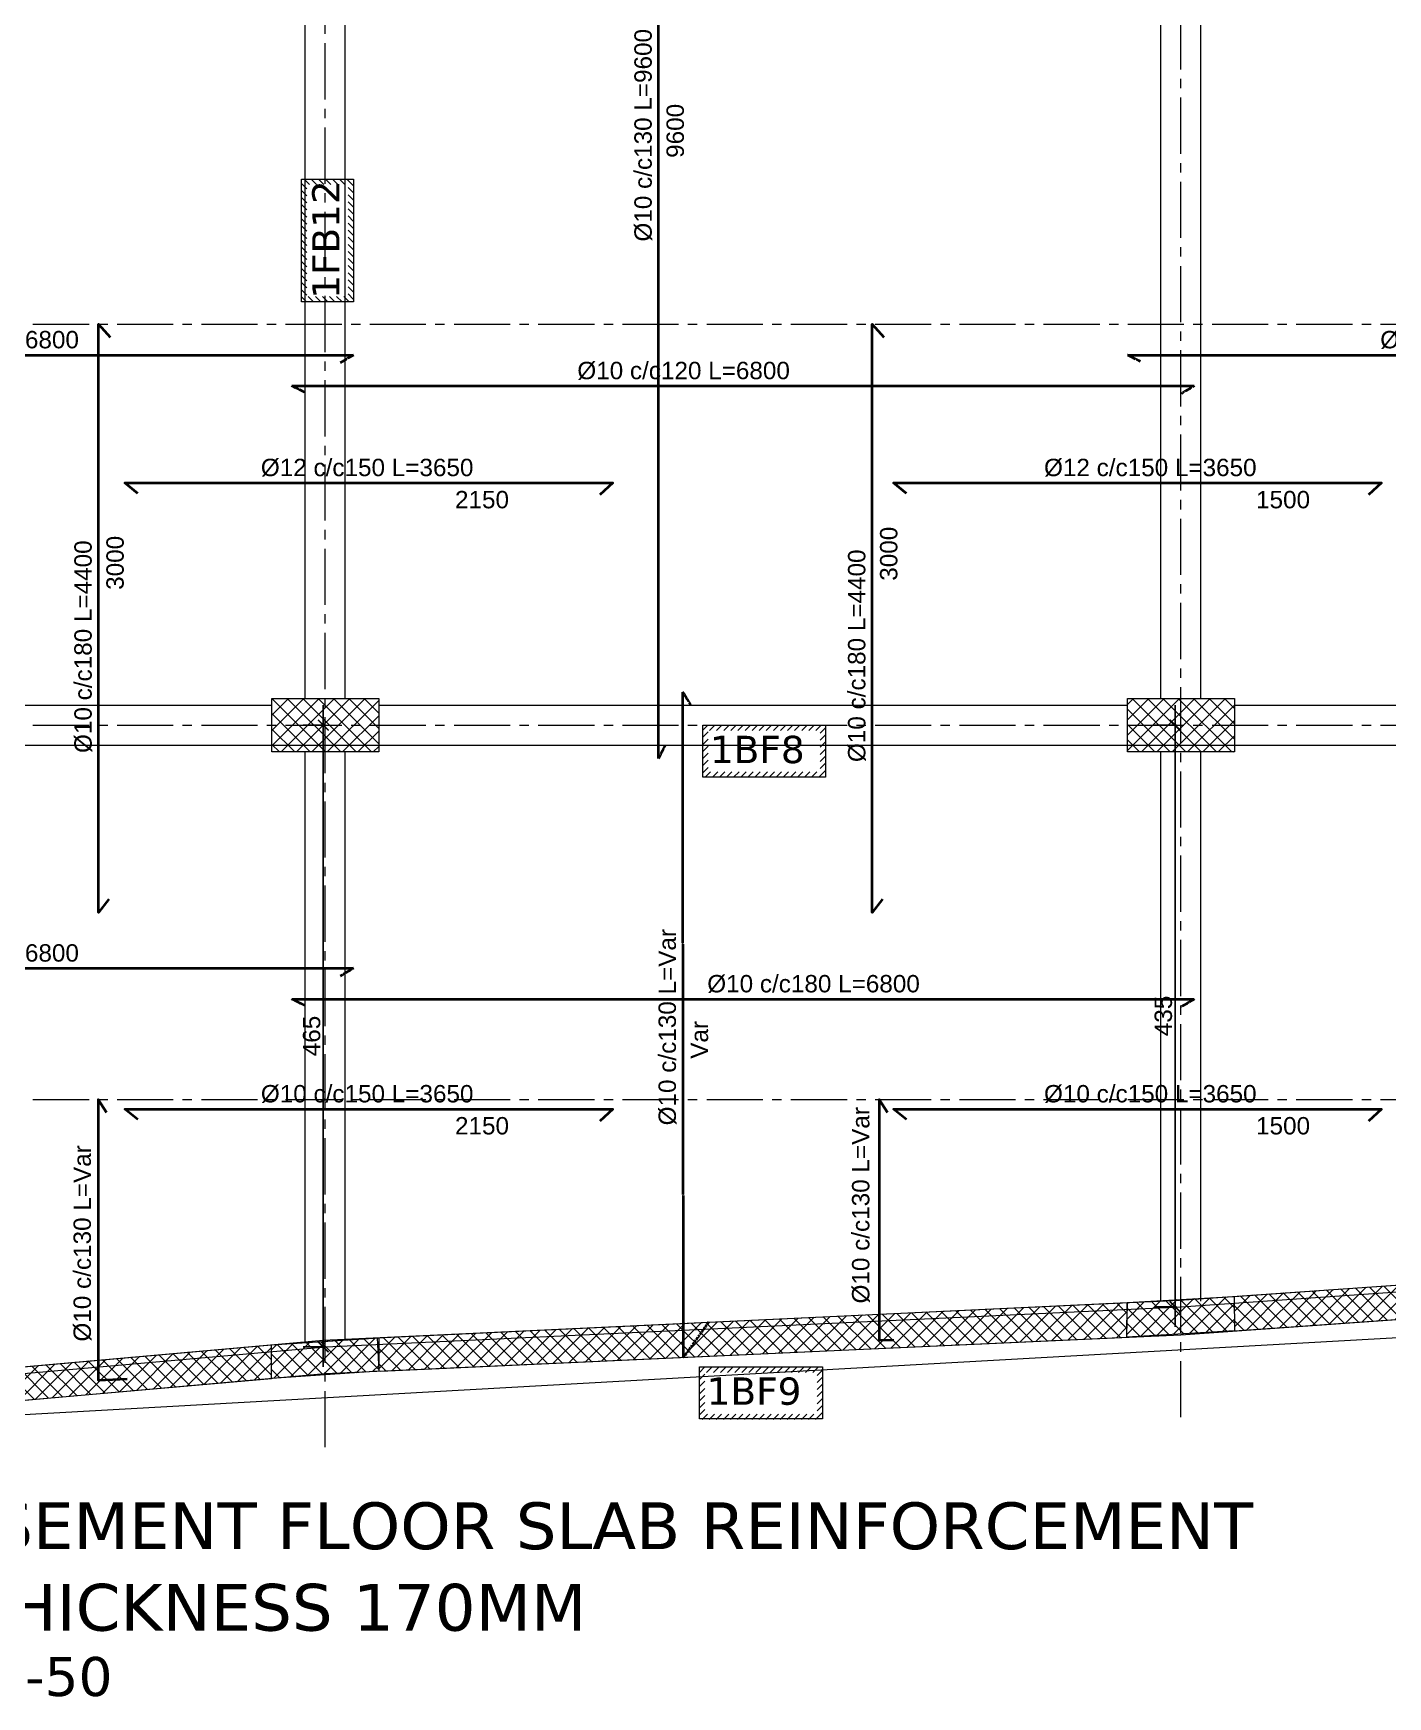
# Model space of a CAD drawing. Header units: inches. Extents: x -26151 to 62940, y -10194 to 246332.
# Drawn here: x -24928 to -23915, y 116189 to 117434 of the extents above; entities that cross this region are included whole.
import ezdxf

# ---------------------------------------------------------------- set-up
doc = ezdxf.new("R2010")
doc.units = ezdxf.units.IN
doc.header["$LTSCALE"] = 0.7
doc.header["$MEASUREMENT"] = 0
for name, pattern in [('ACAD_ISO10W100', [18, 12, -3, 0, -3]), ('CENTER2', [1.125, 0.75, -0.125, 0.125, -0.125]), ('DASHED2', [0.375, 0.25, -0.125])]:
    doc.linetypes.add(name, pattern=pattern)
doc.layers.get('0').update_dxf_attribs({"lineweight": 13})
doc.layers.get('Defpoints').update_dxf_attribs({"lineweight": 5})
for name, color, linetype, lineweight in [('axis', 254, 'ACAD_ISO10W100', 9), ('BEAM', 5, 'Continuous', 0), ('COLUMN', 4, 'Continuous', 20), ('hach', 9, 'Continuous', 9), ('hach 1', 254, 'Continuous', 9), ('hatch', 9, 'Continuous', 9), ('TEXT', 3, 'Continuous', 25), ('top renforcment', 7, 'Continuous', 40)]:
    doc.layers.add(name, color=color, linetype=linetype, lineweight=lineweight)
doc.styles.add('romanc', font='verdana.ttf', dxfattribs={"height": 250})
doc.styles.get("Standard").update_dxf_attribs({"font": 'arial.ttf', "height": 13})
doc.dimstyles.get("Standard").update_dxf_attribs({"dimtxt": 13, "dimasz": 5, "dimexe": 0.18, "dimexo": 0.0625, "dimgap": 6, "dimtad": 1, "dimdec": 0, "dimlfac": 10, "dimzin": 0, "dimdsep": 46, "dimtxsty": 'Standard', "dimblk": 'ARCHTICK', "dimcen": 0.09, "dimse1": 1, "dimse2": 1, "dimclrd": 1, "dimclre": 7, "dimclrt": 3, "dimadec": 0, "dimazin": 0, "dimtfac": 1, "dimtdec": 0, "dimtix": 1, "dimtofl": 0, "dimtmove": 0, "dimatfit": 3, "dimldrblk": 'ARCHTICK', "dimfxl": 0, "dimtolj": 1, "dimtzin": 0, "dimarcsym": 0})
doc.dimstyles.new('STANDARD$0', dxfattribs={"dimscale": 0, "dimtxt": 50, "dimasz": 8, "dimexe": 15, "dimexo": 0.0625, "dimgap": 2, "dimtad": 1, "dimdec": 0, "dimzin": 0, "dimdsep": 46, "dimtxsty": 'Standard', "dimblk1": 'ARCHTICK', "dimblk2": 'ARCHTICK', "dimsah": 1, "dimcen": 0.09, "dimdle": 15, "dimclrd": 3, "dimclre": 3, "dimclrt": 3, "dimazin": 0, "dimtfac": 1, "dimtdec": 0, "dimtofl": 0, "dimtmove": 1, "dimatfit": 3, "dimldrblk": 'ARCHTICK', "dimfxl": 0, "dimtolj": 1, "dimtzin": 0, "dimarcsym": 0})
pattern_1 = [(45, (-487269.631, -142697.6286), (-5.7452426, 5.7452426), []), (135, (-487269.631, -142697.6286), (-5.7452426, -5.7452426), [])]

# ---------------------------------------------------------------- blocks, each defined once
blk = doc.blocks.new('*D1496')
at = {"layer": 'Defpoints', "color": 0, "transparency": 16777216}
for p in [(-24709.4, 117072.1, -26473), (-24494.4, 117072.1, -40395.4), (-24494.4, 117072.1)]:
    blk.add_point(p, dxfattribs=at)
at = {"layer": 'TEXT', "color": 3, "transparency": 16777216, "insert": (-24592.2, 117084.7), "char_height": 13, "attachment_point": 5}
blk.add_mtext('\\A1;2150', dxfattribs=at)
blk = doc.blocks.new('_ArchTick')
at = {"color": 0, "linetype": 'ByBlock', "lineweight": 0, "const_width": 0.15}
blk.add_lwpolyline([(-0.5, -0.5), (0.5, 0.5)], dxfattribs=at)
blk = doc.blocks.new('*D1497')
at = {"layer": 'Defpoints', "color": 0, "transparency": 16777216}
for p in [(-24859.4, 117097.2), (-24494.4, 117097.2), (-24494.4, 117095.6)]:
    blk.add_point(p, dxfattribs=at)
at = {"layer": 'TEXT', "color": 3, "transparency": 16777216, "insert": (-24678.1, 117108.6), "char_height": 13, "attachment_point": 5}
blk.add_mtext('\\A1;%%C12 c/c150 L=3650', dxfattribs=at)
blk = doc.blocks.new('*D1498')
at = {"layer": 'Defpoints', "color": 0, "transparency": 16777216}
for p in [(-24069.4, 117072.1, -26473), (-23919.4, 117072.1, -40395.4), (-23919.4, 117072.1)]:
    blk.add_point(p, dxfattribs=at)
at = {"layer": 'TEXT', "color": 3, "transparency": 16777216, "insert": (-23993, 117084.7), "char_height": 13, "attachment_point": 5}
blk.add_mtext('\\A1;1500', dxfattribs=at)
blk = doc.blocks.new('*D1499')
at = {"layer": 'Defpoints', "color": 0, "transparency": 16777216}
for p in [(-24284.4, 117097.2), (-23919.4, 117097.2), (-23919.4, 117095.6)]:
    blk.add_point(p, dxfattribs=at)
at = {"layer": 'TEXT', "color": 3, "transparency": 16777216, "insert": (-24092.3, 117108.6), "char_height": 13, "attachment_point": 5}
blk.add_mtext('\\A1;%%C12 c/c150 L=3650', dxfattribs=at)
blk = doc.blocks.new('*D1500')
at = {"layer": 'Defpoints', "color": 0, "transparency": 16777216}
for p in [(-24709.4, 116603.7, -26473), (-24494.4, 116603.7, -40395.4), (-24494.4, 116603.7)]:
    blk.add_point(p, dxfattribs=at)
at = {"layer": 'TEXT', "color": 3, "transparency": 16777216, "insert": (-24592.2, 116616.4), "char_height": 13, "attachment_point": 5}
blk.add_mtext('\\A1;2150', dxfattribs=at)
blk = doc.blocks.new('*D1501')
at = {"layer": 'Defpoints', "color": 0, "transparency": 16777216}
for p in [(-24859.4, 116628.9), (-24494.4, 116628.9), (-24494.4, 116627.2)]:
    blk.add_point(p, dxfattribs=at)
at = {"layer": 'TEXT', "color": 3, "transparency": 16777216, "insert": (-24678.1, 116640.2), "char_height": 13, "attachment_point": 5}
blk.add_mtext('\\A1;%%C10 c/c150 L=3650', dxfattribs=at)
blk = doc.blocks.new('*D1502')
at = {"layer": 'Defpoints', "color": 0, "transparency": 16777216}
for p in [(-24069.4, 116603.7, -26473), (-23919.4, 116603.7, -40395.4), (-23919.4, 116603.7)]:
    blk.add_point(p, dxfattribs=at)
at = {"layer": 'TEXT', "color": 3, "transparency": 16777216, "insert": (-23993, 116616.4), "char_height": 13, "attachment_point": 5}
blk.add_mtext('\\A1;1500', dxfattribs=at)
blk = doc.blocks.new('*D1503')
at = {"layer": 'Defpoints', "color": 0, "transparency": 16777216}
for p in [(-24284.4, 116628.9), (-23919.4, 116628.9), (-23919.4, 116627.2)]:
    blk.add_point(p, dxfattribs=at)
at = {"layer": 'TEXT', "color": 3, "transparency": 16777216, "insert": (-24092.3, 116640.2), "char_height": 13, "attachment_point": 5}
blk.add_mtext('\\A1;%%C10 c/c150 L=3650', dxfattribs=at)
blk = doc.blocks.new('*D1524')
at = {"layer": 'Defpoints', "color": 0, "transparency": 16777216}
for p in [(-25353.4, 117167.7, -19467.6), (-24688.4, 117167.7, -59863), (-24688.4, 117167.7)]:
    blk.add_point(p, dxfattribs=at)
at = {"layer": 'TEXT', "color": 3, "transparency": 16777216, "insert": (-24982.7, 117180.3), "char_height": 13, "attachment_point": 5}
blk.add_mtext('\\A1;6650', dxfattribs=at)
blk = doc.blocks.new('*D1525')
at = {"layer": 'Defpoints', "color": 0, "transparency": 16777216}
for p in [(-25353.5, 117192.9), (-24688.4, 117192.9, -19467.6), (-24688.4, 117191.2)]:
    blk.add_point(p, dxfattribs=at)
at = {"layer": 'TEXT', "color": 3, "transparency": 16777216, "insert": (-24973.2, 117204.2), "char_height": 13, "attachment_point": 5}
blk.add_mtext('\\A1;%%C10 c/c120 L=6800', dxfattribs=at)
blk = doc.blocks.new('*D1526')
at = {"layer": 'Defpoints', "color": 0, "transparency": 16777216}
for p in [(-24109.5, 117192.9), (-23594.4, 117192.9, -38935.3), (-23594.4, 117191.2)]:
    blk.add_point(p, dxfattribs=at)
at = {"layer": 'TEXT', "color": 3, "transparency": 16777216, "insert": (-23840.8, 117204.2), "char_height": 13, "attachment_point": 5}
blk.add_mtext('\\A1;%%C10 c/c120 L=4900', dxfattribs=at)
blk = doc.blocks.new('*D1527')
at = {"layer": 'Defpoints', "color": 0, "transparency": 16777216}
for p in [(-25353.4, 116709.1, -19467.6), (-24688.4, 116709.1, -59863), (-24688.4, 116709.1)]:
    blk.add_point(p, dxfattribs=at)
at = {"layer": 'TEXT', "color": 3, "transparency": 16777216, "insert": (-24982.7, 116721.7), "char_height": 13, "attachment_point": 5}
blk.add_mtext('\\A1;6650', dxfattribs=at)
blk = doc.blocks.new('*D1528')
at = {"layer": 'Defpoints', "color": 0, "transparency": 16777216}
for p in [(-25353.5, 116734.2), (-24688.4, 116734.2, -19467.6), (-24688.4, 116732.5)]:
    blk.add_point(p, dxfattribs=at)
at = {"layer": 'TEXT', "color": 3, "transparency": 16777216, "insert": (-24973.2, 116745.5), "char_height": 13, "attachment_point": 5}
blk.add_mtext('\\A1;%%C10 c/c120 L=6800', dxfattribs=at)
blk = doc.blocks.new('*D1529')
at = {"layer": 'Defpoints', "color": 0, "transparency": 16777216}
for p in [(-24734.5, 116711.2), (-24059.4, 116711.2, -19467.6), (-24059.4, 116709.5)]:
    blk.add_point(p, dxfattribs=at)
at = {"layer": 'TEXT', "color": 3, "transparency": 16777216, "insert": (-24344.2, 116722.5), "char_height": 13, "attachment_point": 5}
blk.add_mtext('\\A1;%%C10 c/c180 L=6800', dxfattribs=at)
blk = doc.blocks.new('*D1530')
at = {"layer": 'Defpoints', "color": 0, "transparency": 16777216}
for p in [(-24853.9, 117216.1, -40395.4), (-24853.9, 117216.1), (-24853.9, 116916.1, -26473)]:
    blk.add_point(p, dxfattribs=at)
at = {"layer": 'TEXT', "color": 3, "transparency": 16777216, "insert": (-24866.6, 117037.5), "char_height": 13, "attachment_point": 5, "rotation": 90}
blk.add_mtext('\\A1;3000', dxfattribs=at)
blk = doc.blocks.new('*D1531')
at = {"layer": 'Defpoints', "color": 0, "transparency": 16777216}
for p in [(-24879.1, 117216.1), (-24877.4, 117216.1), (-24879.1, 116776.1)]:
    blk.add_point(p, dxfattribs=at)
at = {"layer": 'TEXT', "color": 3, "transparency": 16777216, "insert": (-24890.4, 116974.8), "char_height": 13, "attachment_point": 5, "rotation": 90}
blk.add_mtext('\\A1;%%C10 c/c180 L=4400', dxfattribs=at)
blk = doc.blocks.new('*D1532')
at = {"layer": 'Defpoints', "color": 0, "transparency": 16777216}
for p in [(-24275.2, 117216.1, -40395.4), (-24275.2, 117216.1), (-24275.2, 116916.1, -26473)]:
    blk.add_point(p, dxfattribs=at)
at = {"layer": 'TEXT', "color": 3, "transparency": 16777216, "insert": (-24287.9, 117044.3), "char_height": 13, "attachment_point": 5, "rotation": 90}
blk.add_mtext('\\A1;3000', dxfattribs=at)
blk = doc.blocks.new('*D1533')
at = {"layer": 'Defpoints', "color": 0, "transparency": 16777216}
for p in [(-24300.4, 117216.1), (-24298.7, 117216.1), (-24300.4, 116776.1)]:
    blk.add_point(p, dxfattribs=at)
at = {"layer": 'TEXT', "color": 3, "transparency": 16777216, "insert": (-24311.7, 116968), "char_height": 13, "attachment_point": 5, "rotation": 90}
blk.add_mtext('\\A1;%%C10 c/c180 L=4400', dxfattribs=at)
blk = doc.blocks.new('*D1550')
at = {"layer": 'Defpoints', "color": 0, "transparency": 16777216}
for p in [(-24416.9, 116941.1, -59863), (-24416.9, 116941.1), (-24416.9, 116476.1, -59863)]:
    blk.add_point(p, dxfattribs=at)
at = {"layer": 'TEXT', "color": 3, "transparency": 16777216, "insert": (-24429.5, 116680.7), "char_height": 13, "attachment_point": 5, "rotation": 90}
blk.add_mtext('\\A1;Var', dxfattribs=at)
blk = doc.blocks.new('*D1551')
at = {"layer": 'Defpoints', "color": 0, "transparency": 16777216}
for p in [(-24442.1, 116941.1, -19467.6), (-24440.4, 116941.1), (-24442.1, 116476, -40395.4)]:
    blk.add_point(p, dxfattribs=at)
at = {"layer": 'TEXT', "color": 3, "transparency": 16777216, "insert": (-24453.4, 116690.2), "char_height": 13, "attachment_point": 5, "rotation": 90}
blk.add_mtext('\\A1;%%C10 c/c130 L=Var', dxfattribs=at)
blk = doc.blocks.new('*D1554')
at = {"layer": 'Defpoints', "color": 0, "transparency": 16777216}
for p in [(-24435, 117851.1, -59863), (-24435, 117851.1), (-24435, 116891.1, -59863)]:
    blk.add_point(p, dxfattribs=at)
at = {"layer": 'TEXT', "color": 3, "transparency": 16777216, "insert": (-24447.6, 117360.6), "char_height": 13, "attachment_point": 5, "rotation": 90}
blk.add_mtext('\\A1;9600', dxfattribs=at)
blk = doc.blocks.new('*D1555')
at = {"layer": 'Defpoints', "color": 0, "transparency": 16777216}
for p in [(-24460.2, 117851.1, -19467.6), (-24458.5, 117851.1), (-24460.2, 116891, -40395.4)]:
    blk.add_point(p, dxfattribs=at)
at = {"layer": 'TEXT', "color": 3, "transparency": 16777216, "insert": (-24471.5, 117357.3), "char_height": 13, "attachment_point": 5, "rotation": 90}
blk.add_mtext('\\A1;%%C10 c/c130 L=9600', dxfattribs=at)
blk = doc.blocks.new('*D1557')
at = {"layer": 'Defpoints', "color": 0, "transparency": 16777216}
for p in [(-23887.5, 117851.1, -19467.6), (-23885.8, 117851.1), (-23887.5, 116891, -40395.4)]:
    blk.add_point(p, dxfattribs=at)
at = {"layer": 'TEXT', "color": 3, "transparency": 16777216, "insert": (-23898.8, 117357.3), "char_height": 13, "attachment_point": 5, "rotation": 90}
blk.add_mtext('\\A1;%%C10 c/c130 L=9600', dxfattribs=at)
blk = doc.blocks.new('*D1609')
at = {"layer": 'Defpoints', "color": 0, "transparency": 16777216}
for p in [(-24831.7, 117169.8), (-24156.7, 117169.8, -19467.6), (-24156.7, 117168.1)]:
    blk.add_point(p, dxfattribs=at)
at = {"layer": 'TEXT', "color": 3, "transparency": 16777216, "insert": (-24441.4, 117181.1), "char_height": 13, "attachment_point": 5}
blk.add_mtext('\\A1;%%C10 c/c120 L=6800', dxfattribs=at)
blk = doc.blocks.new('*D1621')
at = {"layer": 'Defpoints', "color": 0, "linetype": 'ByBlock', "transparency": 16777216}
for p in [(-25340.8, 116636.1), (-25339.6, 116377.7), (-23728.7, 116377.7)]:
    blk.add_point(p, dxfattribs=at)
at = {"layer": 'hach', "color": 3, "lineweight": -2, "transparency": 16777216}
for p, q in [((-23728.7, 116651.1), (-23728.7, 116362.7)), ((-23729.9, 116636.1), (-23713.7, 116636.1)), ((-23729.9, 116377.7), (-23713.7, 116377.7))]:
    blk.add_line(p, q, dxfattribs=at)
at = {"layer": 'hach', "color": 3, "linetype": 'ByBlock', "lineweight": -2, "transparency": 16777216, "xscale": 8, "yscale": 8, "zscale": 8}
for p, rotation in [((-23728.7, 116636.1), 90), ((-23728.7, 116377.7), 270)]:
    blk.add_blockref('_ArchTick', p, dxfattribs=dict(at, rotation=rotation))
at = {"layer": 'hach', "color": 3, "linetype": 'ByBlock', "transparency": 16777216, "insert": (-23737.3, 116506.9), "char_height": 13, "attachment_point": 5, "rotation": 90}
blk.add_mtext('\\A1;258', dxfattribs=at)
blk = doc.blocks.new('*D1692')
at = {"layer": 'Defpoints', "color": 0, "lineweight": 30, "transparency": 16777216}
for p in [(-24879.7, 116584.4), (-24879.7, 116409.4), (-24878, 116409.4)]:
    blk.add_point(p, dxfattribs=at)
at = {"layer": 'TEXT', "color": 3, "transparency": 16777216, "insert": (-24891, 116528.5), "char_height": 13, "attachment_point": 5, "rotation": 90}
blk.add_mtext('\\A1;%%C10 c/c130 L=Var', dxfattribs=at)
blk = doc.blocks.new('*D1693')
at = {"layer": 'Defpoints', "color": 0, "lineweight": 30, "transparency": 16777216}
for p in [(-24297.4, 116612.9), (-24297.4, 116437.9), (-24295.7, 116437.9)]:
    blk.add_point(p, dxfattribs=at)
at = {"layer": 'TEXT', "color": 3, "transparency": 16777216, "insert": (-24308.7, 116557), "char_height": 13, "attachment_point": 5, "rotation": 90}
blk.add_mtext('\\A1;%%C10 c/c130 L=Var', dxfattribs=at)
blk = doc.blocks.new('*D1867')
at = {"layer": 'Defpoints', "color": 0, "transparency": 16777216}
for p in [(-24709.4, 116916.1), (-24710.9, 116451.1), (-24709.4, 116451.1)]:
    blk.add_point(p, dxfattribs=at)
at = {"layer": 'hach', "color": 3, "lineweight": -2, "transparency": 16777216}
for p, q in [((-24710.9, 116931.1), (-24710.9, 116436.1)), ((-24709.7, 116916.1), (-24725.9, 116916.1)), ((-24709.7, 116451.1), (-24725.9, 116451.1))]:
    blk.add_line(p, q, dxfattribs=at)
at = {"layer": 'hach', "color": 3, "lineweight": -2, "transparency": 16777216, "xscale": 8, "yscale": 8, "zscale": 8}
for p, rotation in [((-24710.9, 116916.1), 90), ((-24710.9, 116451.1), 270)]:
    blk.add_blockref('_ArchTick', p, dxfattribs=dict(at, rotation=rotation))
at = {"layer": 'hach', "color": 3, "transparency": 16777216, "insert": (-24719.6, 116683.6), "char_height": 13, "attachment_point": 5, "rotation": 90}
blk.add_mtext('\\A1;465', dxfattribs=at)
blk = doc.blocks.new('*D1868')
at = {"layer": 'Defpoints', "color": 0, "transparency": 16777216}
for p in [(-24069.4, 116916.1), (-24073.8, 116481.1), (-24069.4, 116481.1)]:
    blk.add_point(p, dxfattribs=at)
at = {"layer": 'hach', "color": 3, "lineweight": -2, "transparency": 16777216}
for p, q in [((-24073.8, 116931.1), (-24073.8, 116466.1)), ((-24072.6, 116916.1), (-24088.8, 116916.1)), ((-24072.6, 116481.1), (-24088.8, 116481.1))]:
    blk.add_line(p, q, dxfattribs=at)
at = {"layer": 'hach', "color": 3, "lineweight": -2, "transparency": 16777216, "xscale": 8, "yscale": 8, "zscale": 8}
for p, rotation in [((-24073.8, 116916.1), 90), ((-24073.8, 116481.1), 270)]:
    blk.add_blockref('_ArchTick', p, dxfattribs=dict(at, rotation=rotation))
at = {"layer": 'hach', "color": 3, "transparency": 16777216, "insert": (-24082.5, 116698.6), "char_height": 13, "attachment_point": 5, "rotation": 90}
blk.add_mtext('\\A1;435', dxfattribs=at)

msp = doc.modelspace()

# ---------------------------------------------------------------- hatches: boundary and pattern name
at = {"layer": 'hach 1', "linetype": 'ByBlock'}
h = msp.add_hatch(dxfattribs=at)
h.set_pattern_fill('ANSI31', color=1, scale=30, angle=90, style=0)
h.set_pattern_definition([(135, (94950.906, 129690.0285), (-2.65165043, -2.65165043), [])])
h.paths.add_polyline_path([(-24727.26, 117324.58), (-24727.26, 117232.63), (-24688.26, 117232.63), (-24688.26, 117324.58)])
h.paths.add_polyline_path([(-24723.26, 117320.58), (-24692.26, 117320.58), (-24692.26, 117236.63), (-24723.26, 117236.63)], flags=16)
h = msp.add_hatch(dxfattribs=at)
h.set_pattern_fill('ANSI31', color=1, scale=30, style=0)
h.set_pattern_definition([(45, (-11969.7116, -2762.0128), (-2.65165043, 2.65165043), [])])
h.paths.add_polyline_path([(-24335.16, 116916.15), (-24427.11, 116916.15), (-24427.11, 116877.15), (-24335.16, 116877.15)])
h.paths.add_polyline_path([(-24339.16, 116912.15), (-24339.16, 116881.15), (-24423.11, 116881.15), (-24423.11, 116912.15)], flags=16)
h = msp.add_hatch(dxfattribs=at)
h.set_pattern_fill('ANSI31', color=1, scale=30, style=0)
h.set_pattern_definition([(45, (-11972.113, -3242.3586), (-2.65165043, 2.65165043), [])])
h.paths.add_polyline_path([(-24337.56, 116435.81), (-24429.51, 116435.81), (-24429.51, 116396.81), (-24337.56, 116396.81)])
h.paths.add_polyline_path([(-24341.56, 116431.81), (-24341.56, 116400.81), (-24425.51, 116400.81), (-24425.51, 116431.81)], flags=16)
at = {"layer": 'hatch', "ltscale": 0.5}
h = msp.add_hatch(dxfattribs=at)
h.set_pattern_fill('NET', color=1, scale=65, angle=45, style=0)
h.set_pattern_definition(pattern_1)
h.paths.add_polyline_path([(-24749.44, 116936.08), (-24669.44, 116936.08), (-24669.44, 116896.08), (-24749.44, 116896.08)])
h = msp.add_hatch(dxfattribs=at)
h.set_pattern_fill('NET', color=1, scale=65, angle=45, style=0)
h.set_pattern_definition(pattern_1)
h.paths.add_polyline_path([(-24109.44, 116936.08), (-24029.44, 116936.08), (-24029.44, 116896.08), (-24109.44, 116896.08)])
h = msp.add_hatch(dxfattribs=at)
h.set_pattern_fill('NET', color=1, scale=65, angle=45, style=0)
h.set_pattern_definition([(45, (-486835.287, -145623.91), (-5.7452426, 5.7452426), []), (135, (-486835.287, -145623.91), (-5.7452426, -5.7452426), [])])
h.paths.add_polyline_path([(-24029.55, 116488.89), (-23657.38, 116514.61), (-23657.23, 116489.46), (-24029.4, 116462.99)])
h = msp.add_hatch(dxfattribs=at)
h.set_pattern_fill('NET', color=1, scale=65, angle=45, style=0)
h.set_pattern_definition([(45, (-487636.508, -145448.797), (-5.7452426, 5.7452426), []), (135, (-487636.508, -145448.797), (-5.7452426, -5.7452426), [])])
h.paths.add_polyline_path([(-24669.45, 116457.96), (-24109.61, 116484.23), (-24109.8, 116458.31), (-24669.46, 116432.96)])
h = msp.add_hatch(dxfattribs=at)
h.set_pattern_fill('NET', color=1, scale=65, angle=45, style=0)
h.set_pattern_definition([(45, (-486189.631, -142697.6286), (-5.7452426, 5.7452426), []), (135, (-486189.631, -142697.6286), (-5.7452426, -5.7452426), [])])
h.paths.add_polyline_path([(-24109.44, 116484.24), (-24029.55, 116488.89), (-24029.4, 116462.99), (-24109.81, 116458.31)])
h = msp.add_hatch(dxfattribs=at)
h.set_pattern_fill('NET', color=1, scale=65, angle=45, style=0)
h.set_pattern_definition([(45, (-488016.202, -145766.89), (-5.7452426, 5.7452426), []), (135, (-488016.202, -145766.89), (-5.7452426, -5.7452426), [])])
h.paths.add_polyline_path([(-25122.25, 116419.65), (-24749.67, 116452.62), (-24749.78, 116427.51), (-25120.05, 116394.75)])
h = msp.add_hatch(dxfattribs=at)
h.set_pattern_fill('NET', color=1, scale=65, angle=45, style=0)
h.set_pattern_definition([(45, (-486829.631, -142697.6286), (-5.7452426, 5.7452426), []), (135, (-486829.631, -142697.6286), (-5.7452426, -5.7452426), [])])
h.paths.add_polyline_path([(-24749.67, 116452.62), (-24670.63, 116457.93), (-24669.46, 116432.93), (-24749.78, 116427.51)])

# ---------------------------------------------------------------- linework, layer by layer
at = {"layer": 'axis', "color": 1, "linetype": 'CENTER2', "ltscale": 80}
for p, q in [((-24709.44, 116376.08), (-24709.44, 119991.98)), ((-24069.44, 116398.51), (-24069.44, 119991.98)), ((-25495.14, 117216.08), (-22887.88, 117216.08)), ((-25495.14, 116916.08), (-22887.88, 116916.08)), ((-25495.14, 116636.08), (-22887.88, 116636.08))]:
    msp.add_line(p, q, dxfattribs=at)
at = {"layer": 'BEAM', "color": 1, "linetype": 'Continuous'}
for p, q in [((-24724.44, 116936.08), (-24724.44, 117806.08)), ((-24694.44, 116936.08), (-24694.44, 117806.08)), ((-24084.44, 116936.08), (-24084.44, 117806.08)), ((-24054.44, 116936.08), (-24054.44, 117806.08)), ((-25121.44, 116931.08), (-24749.44, 116931.08)), ((-24669.44, 116931.08), (-24109.44, 116931.08)), ((-24029.44, 116931.08), (-23657.44, 116931.08)), ((-25121.44, 116901.08), (-24749.44, 116901.08)), ((-24669.44, 116901.08), (-24109.44, 116901.08)), ((-24029.44, 116901.08), (-23657.44, 116901.08)), ((-24724.44, 116454.32), (-24724.44, 116896.08)), ((-24694.44, 116456.33), (-24694.44, 116896.08)), ((-24084.44, 116485.41), (-24084.44, 116896.08)), ((-24054.44, 116485.41), (-24054.44, 116896.08))]:
    msp.add_line(p, q, dxfattribs=at)
at = {"layer": 'COLUMN', "color": 1}
for p, q in [((-24029.55, 116488.89), (-23657.38, 116514.61)), ((-24670.63, 116457.91), (-24109.61, 116484.23)), ((-24029.4, 116462.99), (-23656.86, 116489.48)), ((-25120.58, 116419.8), (-24749.67, 116452.62)), ((-24668.18, 116433.02), (-24109.8, 116458.31)), ((-25120.05, 116394.75), (-24749.78, 116427.51))]:
    msp.add_line(p, q, dxfattribs=at)
for points in [[(-24749.44, 116936.08), (-24669.44, 116936.08), (-24669.44, 116896.08), (-24749.44, 116896.08)], [(-24109.44, 116936.08), (-24029.44, 116936.08), (-24029.44, 116896.08), (-24109.44, 116896.08)], [(-24109.61, 116484.23), (-24029.55, 116488.89), (-24029.4, 116462.99), (-24109.81, 116458.31)], [(-24109.44, 116484.24), (-24029.55, 116488.89), (-24029.4, 116462.99), (-24109.81, 116458.31)], [(-24749.67, 116452.62), (-24669.45, 116457.98), (-24669.46, 116432.96), (-24749.78, 116427.51)], [(-24749.67, 116452.62), (-24670.63, 116457.93), (-24669.46, 116432.93), (-24749.78, 116427.51)]]:
    msp.add_lwpolyline(points, close=True, dxfattribs=at)
at = {"layer": 'hach', "color": 1, "linetype": 'ByBlock'}
msp.add_line((-25340.95, 116901.08), (-23398.07, 116901.08), dxfattribs=at)
for points in [[(-22768.08, 117014.98), (-23582.23, 116475.94), (-25366.44, 116376.18), (-25366.44, 119870.13), (-23267.88, 119870.04), (-22768.08, 117014.98)], [(-25492.43, 116386.9), (-25161.04, 116411.2), (-24709.1, 116451.12), (-24069.15, 116481.14), (-23577.09, 116515.14)], [(-25368.27, 116401.02), (-25163.45, 116416), (-24711.13, 116456.03), (-24070.41, 116486.07), (-23577.44, 116520.13)], [(-25366.44, 116376.08), (-25161.44, 116391.08), (-24709.44, 116431.08), (-24069.42, 116460.14), (-23577.44, 116495.13)]]:
    msp.add_lwpolyline(points, dxfattribs=at)
at = {"layer": 'hach 1', "color": 1, "linetype": 'ByBlock'}
for points in [[(-24727.26, 117232.63), (-24727.26, 117324.58), (-24688.26, 117324.58), (-24688.26, 117232.63)], [(-24427.11, 116916.15), (-24335.16, 116916.15), (-24335.16, 116877.15), (-24427.11, 116877.15)], [(-24429.51, 116436.24), (-24337.56, 116436.24), (-24337.56, 116397.24), (-24429.51, 116397.24)]]:
    msp.add_lwpolyline(points, close=True, dxfattribs=at)
at = {"layer": 'top renforcment', "color": 1, "linetype": 'DASHED2', "ltscale": 2}
for points, elevation in [([(-24455.39, 116900.79), (-24460.2, 116891.05), (-24460.2, 117851.08), (-24454.38, 117841.34)], 34486.2), ([(-25343.72, 117188.08), (-25353.46, 117192.88), (-24688.43, 117192.88), (-24698.18, 117187.06)], -5909.18), ([(-24099.73, 117188.08), (-24109.47, 117192.88), (-23594.43, 117192.89), (-23604.18, 117187.07)], -5909.18), ([(-24724.73, 117165.02), (-24734.47, 117169.82), (-24059.44, 117169.83), (-24069.18, 117164.01)], -5909.18), ([(-24422.7, 116469.54), (-24441.44, 116443.29), (-24442.1, 116941.08), (-24436.28, 116931.34)], 34486.2), ([(-25343.72, 116729.44), (-25353.47, 116734.25), (-24688.44, 116734.25), (-24698.18, 116728.43)], -5909.18), ([(-24724.73, 116706.39), (-24734.47, 116711.19), (-24059.44, 116711.19), (-24069.18, 116705.37)], -5909.18)]:
    msp.add_lwpolyline(points, dxfattribs=dict(at, elevation=elevation))
at = {"layer": 'top renforcment', "color": 1}
for points, elevation in [([(-24871.25, 116785.83), (-24879.12, 116776.08), (-24879.12, 117216.08), (-24870.24, 117206.34)], 1096.17), ([(-24292.55, 116785.83), (-24300.42, 116776.09), (-24300.42, 117216.09), (-24291.54, 117206.35)], 1096.17), ([(-24849.69, 117089.41), (-24859.43, 117097.28), (-24494.43, 117097.28), (-24504.17, 117088.4)], -13009.85), ([(-24274.69, 117089.41), (-24284.43, 117097.28), (-23919.43, 117097.28), (-23929.17, 117088.4)], -13009.85), ([(-24849.69, 116621.04), (-24859.43, 116628.91), (-24494.43, 116628.91), (-24504.17, 116620.03)], -13009.85), ([(-24274.69, 116621.04), (-24284.43, 116628.91), (-23919.43, 116628.91), (-23929.17, 116620.03)], -13009.85)]:
    msp.add_lwpolyline(points, dxfattribs=dict(at, elevation=elevation))
for points in [[(-24873, 116626.34), (-24879.28, 116636.08), (-24879.27, 116426.27), (-24857.64, 116427.11)], [(-24288.83, 116626.34), (-24295.11, 116636.08), (-24295.11, 116456.29), (-24284.07, 116456.24)]]:
    msp.add_lwpolyline(points, dxfattribs=at)

# ---------------------------------------------------------------- texts
at = {"layer": 'TEXT', "color": 1, "style": 'romanc'}
msp.add_text('1FB12', height=20.4, rotation=90, dxfattribs=at).set_placement((-24698.83, 117234.95))
for s, height, p in [('1BF8', 20.4, (-24421.73, 116887.72)), ('1BF9', 20.4, (-24424.13, 116407.81)), ('1st BASEMENT FLOOR SLAB REINFORCEMENT  ', 35, (-25113.99, 116299.81)), ('SLAB THICKNESS 170MM', 35, (-25113.99, 116238.85)), ('SCALE 1:-50', 29.1666, (-25113.83, 116190))]:
    msp.add_text(s, height=height, dxfattribs=at).set_placement(p)

# ---------------------------------------------------------------- dimensions: what is measured, and where the dimension line sits
at = {"layer": 'hach', "color": 1}
for base, p1, p2, picture, middle in [((-24710.95, 116451.09), (-24709.44, 116916.08), (-24709.44, 116451.09), '*D1867', (-24719.59, 116683.59)), ((-24073.84, 116481.13), (-24069.44, 116916.08), (-24069.44, 116481.13), '*D1868', (-24082.49, 116698.6))]:
    dim = msp.add_linear_dim(base=base, p1=p1, p2=p2, angle=90, dimstyle='STANDARD$0', override={"dimscale": 1, "dimfxl": 1.25}, dxfattribs=at)
    dim.commit()
    dim.dimension.update_dxf_attribs({"geometry": picture, "text_midpoint": middle})
at = {"layer": 'hach', "color": 1, "linetype": 'ByBlock'}
dim = msp.add_linear_dim(base=(-23728.66, 116377.68), p1=(-25340.85, 116636.08), p2=(-25339.62, 116377.68), angle=90, dimstyle='STANDARD$0', override={"dimscale": 1, "dimfxl": 1.25}, dxfattribs=at)
dim.commit()
dim.dimension.update_dxf_attribs({"geometry": '*D1621', "text_midpoint": (-23737.3, 116506.88)})
at = {"layer": 'TEXT', "color": 1}
for base, p1, p2, angle, text, dimstyle, override, picture, middle, dimtype in [((-24458.47, 117851.08, 47496.06), (-24460.17, 116891.05, 7100.68), (-24460.17, 117851.08, 28028.42), 90, '%%C10 c/c130 L=<>', 'Standard', {"dimsd1": 1, "dimsd2": 1, "dimfxl": 0.1, "dimfxlon": 1}, '*D1555', (-24458.47, 117357.26, 47496.06), 160), ((-23885.83, 117851.08, 47496.06), (-23887.52, 116891.05, 7100.68), (-23887.52, 117851.08, 28028.42), 90, '%%C10 c/c130 L=<>', 'Standard', {"dimsd1": 1, "dimsd2": 1, "dimfxl": 0.1, "dimfxlon": 1}, '*D1557', (-23885.83, 117357.26, 47496.06), 160), ((-24877.39, 117216.08, 14106.02), (-24879.09, 116776.08, 14106.02), (-24879.09, 117216.08, 14106.02), 90, '%%C10 c/c180 L=<>', 'Standard', {"dimsd1": 1, "dimsd2": 1, "dimfxl": 0.1, "dimfxlon": 1}, '*D1531', (-24877.39, 116974.81, 14106.02), 160), ((-24298.69, 117216.09, 14106.02), (-24300.39, 116776.09, 14106.02), (-24300.39, 117216.09, 14106.02), 90, '%%C10 c/c180 L=<>', 'Standard', {"dimsd1": 1, "dimsd2": 1, "dimfxl": 0.1, "dimfxlon": 1}, '*D1533', (-24298.69, 116967.95, 14106.02), 160), ((-24440.37, 116941.08, 47496.06), (-24442.07, 116476.05, 7100.68), (-24442.07, 116941.08, 28028.42), 90, '%%C10 c/c130 L=Var', 'Standard', {"dimsd1": 1, "dimsd2": 1, "dimfxl": 0.1, "dimfxlon": 1}, '*D1551', (-24440.37, 116690.21, 47496.06), 160), ((-24416.9, 116941.08, 59863.02), (-24416.9, 116476.08), (-24416.9, 116941.08), 90, 'Var', 'Standard', {"dimsd1": 1, "dimsd2": 1, "dimfxl": 0.1, "dimfxlon": 1}, '*D1550', (-24416.9, 116680.71, 59863.02), 161), ((-24295.67, 116437.91), (-24297.37, 116612.91), (-24297.37, 116437.91), 270, '%%C10 c/c130 L=Var', 'STANDARD$0', {"dimscale": 1, "dimtxt": 13, "dimasz": 5, "dimexe": 0.18, "dimgap": 6, "dimlfac": 10, "dimblk": 'ArchTick', "dimsah": 0, "dimdle": 0, "dimse1": 1, "dimse2": 1, "dimsd1": 1, "dimsd2": 1, "dimclrd": 1, "dimclre": 7, "dimadec": 0, "dimtix": 1, "dimtmove": 0, "dimfxl": 0.1}, '*D1693', (-24295.67, 116557), 160), ((-24878.01, 116409.44), (-24879.7, 116584.44), (-24879.7, 116409.44), 270, '%%C10 c/c130 L=Var', 'STANDARD$0', {"dimscale": 1, "dimtxt": 13, "dimasz": 5, "dimexe": 0.18, "dimgap": 6, "dimlfac": 10, "dimblk": 'ArchTick', "dimsah": 0, "dimdle": 0, "dimse1": 1, "dimse2": 1, "dimsd1": 1, "dimsd2": 1, "dimclrd": 1, "dimclre": 7, "dimadec": 0, "dimtix": 1, "dimtmove": 0, "dimfxl": 0.1}, '*D1692', (-24878.01, 116528.53), 160)]:
    dim = msp.add_linear_dim(base=base, p1=p1, p2=p2, angle=angle, text=text, dimstyle=dimstyle, override=override, dxfattribs=at)
    dim.commit()
    dim.dimension.update_dxf_attribs({"geometry": picture, "text_midpoint": middle, "dimtype": dimtype})
for base, p1, p2, angle, picture, middle in [((-24435, 117851.08, 59863.02), (-24435, 116891.08), (-24435, 117851.08), 90, '*D1554', (-24435, 117360.58, 59863.02)), ((-24853.92, 117216.08, 26472.98), (-24853.92, 116916.08), (-24853.92, 117216.08, -13922.4), 90, '*D1530', (-24853.92, 117037.5, 26472.98)), ((-24275.22, 117216.09, 26472.98), (-24275.22, 116916.08), (-24275.22, 117216.09, -13922.4), 90, '*D1532', (-24275.22, 117044.26, 26472.98)), ((-24688.43, 117167.69, 19467.64), (-25353.43, 117167.69), (-24688.43, 117167.69, -40395.38), 360, '*D1524', (-24982.66, 117167.69, 19467.64)), ((-24494.43, 117072.08, 12366.96), (-24709.43, 117072.08, -14106.02), (-24494.43, 117072.08, -28028.42), 360, '*D1496', (-24592.23, 117072.08, 12366.96)), ((-23919.43, 117072.08, 12366.96), (-24069.43, 117072.08, -14106.02), (-23919.43, 117072.08, -28028.42), 360, '*D1498', (-23993.01, 117072.08, 12366.96)), ((-24688.44, 116709.05, 19467.64), (-25353.43, 116709.05), (-24688.44, 116709.05, -40395.38), 360, '*D1527', (-24982.67, 116709.05, 19467.64)), ((-24494.43, 116603.71, 12366.96), (-24709.43, 116603.71, -14106.02), (-24494.43, 116603.71, -28028.42), 360, '*D1500', (-24592.23, 116603.71, 12366.96)), ((-23919.43, 116603.71, 12366.96), (-24069.43, 116603.71, -14106.02), (-23919.43, 116603.71, -28028.42), 360, '*D1502', (-23993.01, 116603.71, 12366.96))]:
    dim = msp.add_linear_dim(base=base, p1=p1, p2=p2, angle=angle, dimstyle='Standard', override={"dimsd1": 1, "dimsd2": 1, "dimfxl": 0.1, "dimfxlon": 1}, dxfattribs=at)
    dim.commit()
    dim.dimension.update_dxf_attribs({"geometry": picture, "text_midpoint": middle, "dimtype": 161})
for base, p1, p2, text, picture, middle in [((-24688.43, 117191.16, 7100.68), (-25353.46, 117192.85, 7100.68), (-24688.43, 117192.85, -12366.96), '%%C10 c/c120 L=6800', '*D1525', (-24973.17, 117191.16, 7100.68)), ((-23594.43, 117191.16, 7100.68), (-24109.47, 117192.85, 7100.68), (-23594.43, 117192.85, -31834.6), '%%C10 c/c120 L=4900', '*D1526', (-23840.76, 117191.16, 7100.68)), ((-24156.7, 117168.1, 7100.68), (-24831.73, 117169.79, 7100.68), (-24156.7, 117169.79, -12366.96), '%%C10 c/c120 L=6800', '*D1609', (-24441.43, 117168.1, 7100.68)), ((-24494.43, 117095.55), (-24859.43, 117097.25), (-24494.43, 117097.25), '%%C12 c/c150 L=<>', '*D1497', (-24678.05, 117095.55)), ((-23919.43, 117095.55), (-24284.43, 117097.25), (-23919.43, 117097.25), '%%C12 c/c150 L=<>', '*D1499', (-24092.31, 117095.55)), ((-24688.44, 116732.52, 7100.68), (-25353.47, 116734.22, 7100.68), (-24688.44, 116734.22, -12366.96), '%%C10 c/c120 L=6800', '*D1528', (-24973.17, 116732.52, 7100.68)), ((-24059.44, 116709.46, 7100.68), (-24734.47, 116711.16, 7100.68), (-24059.44, 116711.16, -12366.96), '%%C10 c/c180 L=6800', '*D1529', (-24344.17, 116709.46, 7100.68)), ((-24494.43, 116627.18), (-24859.43, 116628.88), (-24494.43, 116628.88), '%%C10 c/c150 L=<>', '*D1501', (-24678.05, 116627.18)), ((-23919.43, 116627.18), (-24284.43, 116628.88), (-23919.43, 116628.88), '%%C10 c/c150 L=<>', '*D1503', (-24092.31, 116627.18))]:
    dim = msp.add_linear_dim(base=base, p1=p1, p2=p2, text=text, dimstyle='Standard', override={"dimsd1": 1, "dimsd2": 1, "dimfxl": 0.1, "dimfxlon": 1}, dxfattribs=at)
    dim.commit()
    dim.dimension.update_dxf_attribs({"geometry": picture, "text_midpoint": middle, "dimtype": 160})

doc.saveas('drawing.dxf')
